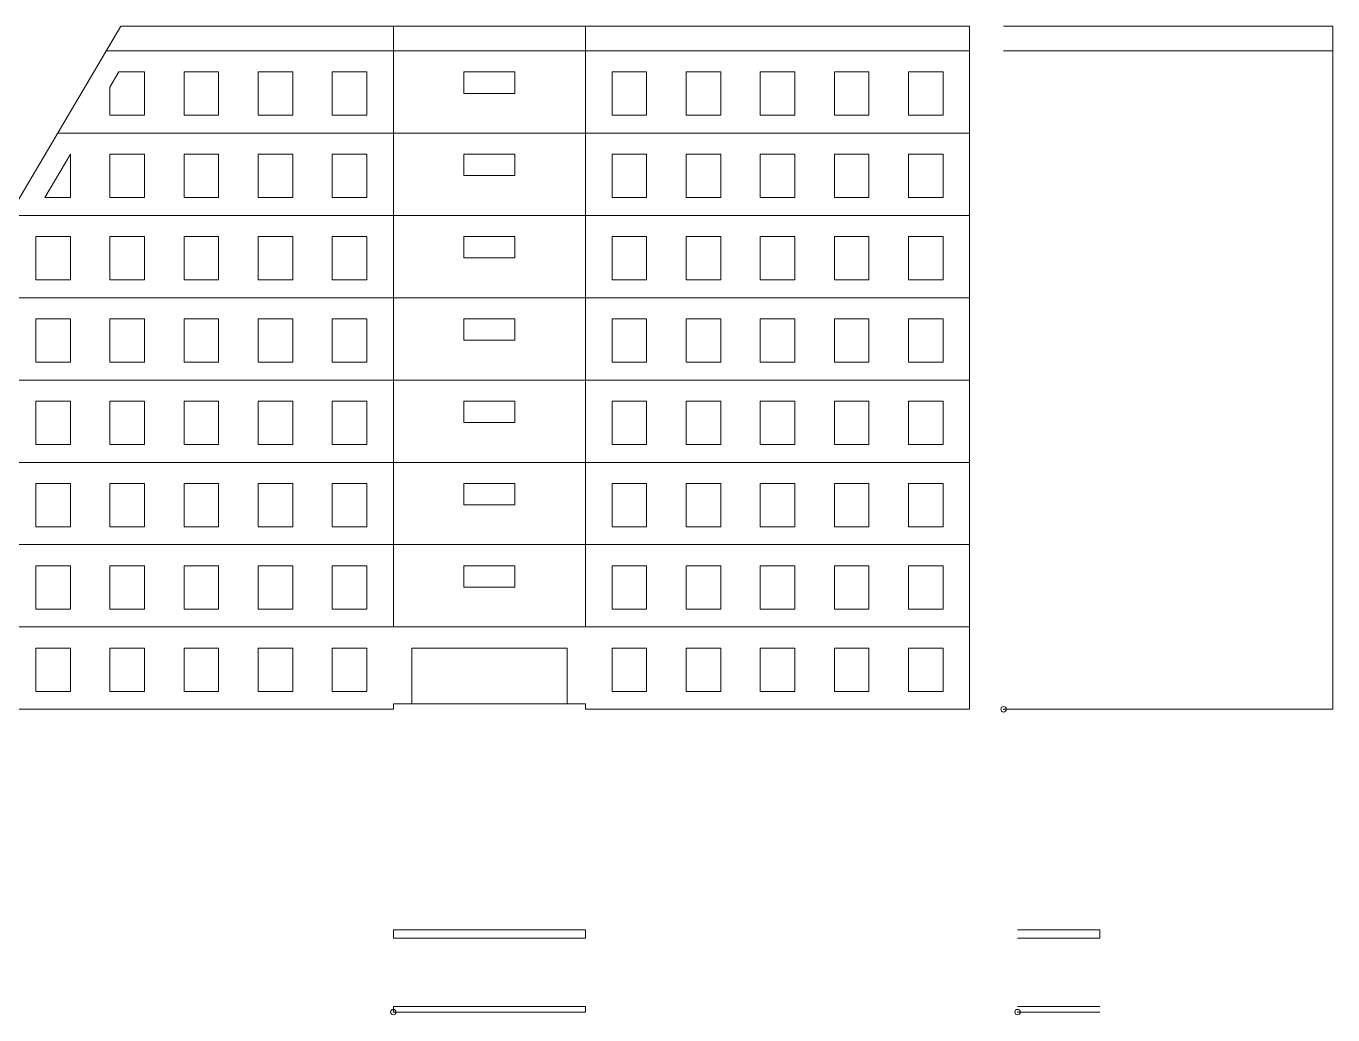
# Model space of a CAD drawing. Units: millimetres at full size, sheet at 1:200. Extents: x -58124 to 58701, y -41213 to 38914.
# Drawn here: x -33785 to 13835, y -41213 to -5174 of the extents above; entities that cross this region are included whole.
import ezdxf

# ---------------------------------------------------------------- set-up
doc = ezdxf.new("R2010")
doc.units = ezdxf.units.MM
doc.header["$LTSCALE"] = 200
doc.header["$PDMODE"] = 32
doc.header["$PDSIZE"] = 200
for name, color, linetype, lineweight in [('0-9_ 南\u3000面', 4, 'Continuous', 9), ('0-A_ 東\u3000面', 7, 'Continuous', 9), ('0-D_玄関庇南', 7, 'Continuous', 9), ('0-E_玄関庇東', 7, 'Continuous', 9)]:
    doc.layers.add(name, color=color, linetype=linetype, lineweight=lineweight)

msp = doc.modelspace()

# ---------------------------------------------------------------- linework, layer by layer
at = {"layer": '0-9_ 南\u3000面', "color": 7}
for p, q in [((-34401.5, -12074.1), (-30328.3, -5174.1)), ((-30328.3, -5174.1), (598.5, -5174.1)), ((-20401.5, -5174.1), (-20401.5, -27074.1)), ((-13401.5, -5174.1), (-13401.5, -27074.1)), ((598.5, -30074.1), (598.5, -5174.1)), ((-30859.6, -6074.1), (598.5, -6074.1)), ((-32630.6, -9074.1), (598.5, -9074.1)), ((-34401.5, -12074.1), (598.5, -12074.1)), ((-34401.5, -15074.1), (598.5, -15074.1)), ((-34401.5, -18074.1), (598.5, -18074.1)), ((-34401.5, -21074.1), (598.5, -21074.1)), ((-34401.5, -24074.1), (598.5, -24074.1)), ((-34401.5, -27074.1), (598.5, -27074.1)), ((-20401.5, -29874.1), (-20401.5, -30074.1)), ((-34401.5, -30074.1), (-20401.5, -30074.1))]:
    msp.add_line(p, q, dxfattribs=at)
at = {"layer": '0-9_ 南\u3000面'}
for p, q in [((-30731.5, -7404.8), (-30400.5, -6844.1)), ((-30400.5, -6844.1), (-29471.5, -6844.1)), ((-29471.5, -6844.1), (-29471.5, -8424.1)), ((-28031.6, -6844.1), (-26771.6, -6844.1)), ((-26771.6, -6844.1), (-26771.6, -8424.1)), ((-25331.6, -6844.1), (-24071.6, -6844.1)), ((-24071.6, -6844.1), (-24071.6, -8424.1)), ((-22631.6, -6844.1), (-21371.6, -6844.1)), ((-21371.6, -6844.1), (-21371.6, -8424.1)), ((-17831.5, -6844.1), (-17831.5, -7624.1)), ((-12431.5, -6844.1), (-11171.5, -6844.1)), ((-11171.5, -6844.1), (-11171.5, -8424.1)), ((-9731.5, -6844.1), (-8471.5, -6844.1)), ((-8471.5, -6844.1), (-8471.5, -8424.1)), ((-7031.6, -6844.1), (-5771.5, -6844.1)), ((-5771.5, -6844.1), (-5771.5, -8424.1)), ((-4331.6, -6844.1), (-3071.6, -6844.1)), ((-3071.6, -6844.1), (-3071.6, -8424.1)), ((-1631.6, -6844.1), (-371.6, -6844.1)), ((-371.6, -6844.1), (-371.6, -8424.1)), ((-30731.5, -7404.8), (-30731.5, -8424.1)), ((-17831.5, -7624.1), (-15971.5, -7624.1)), ((-30731.5, -8424.1), (-29471.5, -8424.1)), ((-30731.5, -9844.1), (-29471.5, -9844.1)), ((-29471.5, -9844.1), (-29471.5, -11424.1)), ((-28031.6, -9844.1), (-26771.6, -9844.1)), ((-26771.6, -9844.1), (-26771.6, -11424.1)), ((-25331.6, -9844.1), (-24071.6, -9844.1)), ((-24071.6, -9844.1), (-24071.6, -11424.1)), ((-22631.6, -9844.1), (-21371.6, -9844.1)), ((-21371.6, -9844.1), (-21371.6, -11424.1)), ((-17831.5, -9844.1), (-17831.5, -10624.1)), ((-12431.5, -9844.1), (-11171.5, -9844.1)), ((-11171.5, -9844.1), (-11171.5, -11424.1)), ((-9731.5, -9844.1), (-8471.5, -9844.1)), ((-8471.5, -9844.1), (-8471.5, -11424.1)), ((-7031.6, -9844.1), (-5771.5, -9844.1)), ((-5771.5, -9844.1), (-5771.5, -11424.1)), ((-4331.6, -9844.1), (-3071.6, -9844.1)), ((-3071.6, -9844.1), (-3071.6, -11424.1)), ((-1631.6, -9844.1), (-371.6, -9844.1)), ((-371.6, -9844.1), (-371.6, -11424.1)), ((-17831.5, -10624.1), (-15971.5, -10624.1)), ((-33104.3, -11424.1), (-32171.5, -11424.1)), ((-33431.5, -12844.1), (-32171.5, -12844.1)), ((-32171.5, -12844.1), (-32171.5, -14424.1)), ((-30731.5, -12844.1), (-29471.5, -12844.1)), ((-29471.5, -12844.1), (-29471.5, -14424.1)), ((-28031.6, -12844.1), (-26771.6, -12844.1)), ((-26771.6, -12844.1), (-26771.6, -14424.1)), ((-25331.6, -12844.1), (-24071.6, -12844.1)), ((-24071.6, -12844.1), (-24071.6, -14424.1)), ((-22631.6, -12844.1), (-21371.6, -12844.1)), ((-21371.6, -12844.1), (-21371.6, -14424.1)), ((-17831.5, -12844.1), (-17831.5, -13624.1)), ((-12431.5, -12844.1), (-11171.5, -12844.1)), ((-11171.5, -12844.1), (-11171.5, -14424.1)), ((-9731.5, -12844.1), (-8471.5, -12844.1)), ((-8471.5, -12844.1), (-8471.5, -14424.1)), ((-7031.6, -12844.1), (-5771.5, -12844.1)), ((-5771.5, -12844.1), (-5771.5, -14424.1)), ((-4331.6, -12844.1), (-3071.6, -12844.1)), ((-3071.6, -12844.1), (-3071.6, -14424.1)), ((-1631.6, -12844.1), (-371.6, -12844.1)), ((-371.6, -12844.1), (-371.6, -14424.1)), ((-17831.5, -13624.1), (-15971.5, -13624.1)), ((-33431.5, -15844.1), (-32171.5, -15844.1)), ((-32171.5, -15844.1), (-32171.5, -17424.1)), ((-30731.5, -15844.1), (-29471.5, -15844.1)), ((-29471.5, -15844.1), (-29471.5, -17424.1)), ((-28031.6, -15844.1), (-26771.6, -15844.1)), ((-26771.6, -15844.1), (-26771.6, -17424.1)), ((-25331.6, -15844.1), (-24071.6, -15844.1)), ((-24071.6, -15844.1), (-24071.6, -17424.1)), ((-22631.6, -15844.1), (-21371.6, -15844.1)), ((-21371.6, -15844.1), (-21371.6, -17424.1)), ((-17831.5, -15844.1), (-17831.5, -16624.1)), ((-12431.5, -15844.1), (-11171.5, -15844.1)), ((-11171.5, -15844.1), (-11171.5, -17424.1)), ((-9731.5, -15844.1), (-8471.5, -15844.1)), ((-8471.5, -15844.1), (-8471.5, -17424.1)), ((-7031.6, -15844.1), (-5771.5, -15844.1)), ((-5771.5, -15844.1), (-5771.5, -17424.1)), ((-4331.6, -15844.1), (-3071.6, -15844.1)), ((-3071.6, -15844.1), (-3071.6, -17424.1)), ((-1631.6, -15844.1), (-371.6, -15844.1)), ((-371.6, -15844.1), (-371.6, -17424.1)), ((-17831.5, -16624.1), (-15971.5, -16624.1)), ((-33431.5, -18844.1), (-32171.5, -18844.1)), ((-32171.5, -18844.1), (-32171.5, -20424.1)), ((-30731.5, -18844.1), (-29471.5, -18844.1)), ((-29471.5, -18844.1), (-29471.5, -20424.1)), ((-28031.6, -18844.1), (-26771.6, -18844.1)), ((-26771.6, -18844.1), (-26771.6, -20424.1)), ((-25331.6, -18844.1), (-24071.6, -18844.1)), ((-24071.6, -18844.1), (-24071.6, -20424.1)), ((-22631.6, -18844.1), (-21371.6, -18844.1)), ((-21371.6, -18844.1), (-21371.6, -20424.1)), ((-17831.5, -18844.1), (-17831.5, -19624.1)), ((-12431.5, -18844.1), (-11171.5, -18844.1)), ((-11171.5, -18844.1), (-11171.5, -20424.1)), ((-9731.5, -18844.1), (-8471.5, -18844.1)), ((-8471.5, -18844.1), (-8471.5, -20424.1)), ((-7031.6, -18844.1), (-5771.5, -18844.1)), ((-5771.5, -18844.1), (-5771.5, -20424.1)), ((-4331.6, -18844.1), (-3071.6, -18844.1)), ((-3071.6, -18844.1), (-3071.6, -20424.1)), ((-1631.6, -18844.1), (-371.6, -18844.1)), ((-371.6, -18844.1), (-371.6, -20424.1)), ((-17831.5, -19624.1), (-15971.5, -19624.1)), ((-33431.5, -21844.1), (-32171.5, -21844.1)), ((-32171.5, -21844.1), (-32171.5, -23424.1)), ((-30731.5, -21844.1), (-29471.5, -21844.1)), ((-29471.5, -21844.1), (-29471.5, -23424.1)), ((-28031.6, -21844.1), (-26771.6, -21844.1)), ((-26771.6, -21844.1), (-26771.6, -23424.1)), ((-25331.6, -21844.1), (-24071.6, -21844.1)), ((-24071.6, -21844.1), (-24071.6, -23424.1)), ((-22631.6, -21844.1), (-21371.6, -21844.1)), ((-21371.6, -21844.1), (-21371.6, -23424.1)), ((-17831.5, -21844.1), (-17831.5, -22624.1)), ((-12431.5, -21844.1), (-11171.5, -21844.1)), ((-11171.5, -21844.1), (-11171.5, -23424.1)), ((-9731.5, -21844.1), (-8471.5, -21844.1)), ((-8471.5, -21844.1), (-8471.5, -23424.1)), ((-7031.6, -21844.1), (-5771.5, -21844.1)), ((-5771.5, -21844.1), (-5771.5, -23424.1)), ((-4331.6, -21844.1), (-3071.6, -21844.1)), ((-3071.6, -21844.1), (-3071.6, -23424.1)), ((-1631.6, -21844.1), (-371.6, -21844.1)), ((-371.6, -21844.1), (-371.6, -23424.1)), ((-17831.5, -22624.1), (-15971.5, -22624.1)), ((-33431.5, -24844.1), (-32171.5, -24844.1)), ((-32171.5, -24844.1), (-32171.5, -26424.1)), ((-30731.5, -24844.1), (-29471.5, -24844.1)), ((-29471.5, -24844.1), (-29471.5, -26424.1)), ((-28031.6, -24844.1), (-26771.6, -24844.1)), ((-26771.6, -24844.1), (-26771.6, -26424.1)), ((-25331.6, -24844.1), (-24071.6, -24844.1)), ((-24071.6, -24844.1), (-24071.6, -26424.1)), ((-22631.6, -24844.1), (-21371.6, -24844.1)), ((-21371.6, -24844.1), (-21371.6, -26424.1)), ((-17831.5, -24844.1), (-17831.5, -25624.1)), ((-12431.5, -24844.1), (-11171.5, -24844.1)), ((-11171.5, -24844.1), (-11171.5, -26424.1)), ((-9731.5, -24844.1), (-8471.5, -24844.1)), ((-8471.5, -24844.1), (-8471.5, -26424.1)), ((-7031.6, -24844.1), (-5771.5, -24844.1)), ((-5771.5, -24844.1), (-5771.5, -26424.1)), ((-4331.6, -24844.1), (-3071.6, -24844.1)), ((-3071.6, -24844.1), (-3071.6, -26424.1)), ((-1631.6, -24844.1), (-371.6, -24844.1)), ((-371.6, -24844.1), (-371.6, -26424.1)), ((-17831.5, -25624.1), (-15971.5, -25624.1)), ((-33431.5, -27844.1), (-32171.5, -27844.1)), ((-32171.5, -27844.1), (-32171.5, -29424.1)), ((-30731.5, -27844.1), (-29471.5, -27844.1)), ((-29471.5, -27844.1), (-29471.5, -29424.1)), ((-28031.6, -27844.1), (-26771.6, -27844.1)), ((-26771.6, -27844.1), (-26771.6, -29424.1)), ((-25331.6, -27844.1), (-24071.6, -27844.1)), ((-24071.6, -27844.1), (-24071.6, -29424.1)), ((-22631.6, -27844.1), (-21371.6, -27844.1)), ((-21371.6, -27844.1), (-21371.6, -29424.1)), ((-19731.5, -27844.1), (-19731.5, -29874.1)), ((-12431.5, -27844.1), (-11171.5, -27844.1)), ((-11171.5, -27844.1), (-11171.5, -29424.1)), ((-9731.5, -27844.1), (-8471.5, -27844.1)), ((-8471.5, -27844.1), (-8471.5, -29424.1)), ((-7031.6, -27844.1), (-5771.5, -27844.1)), ((-5771.5, -27844.1), (-5771.5, -29424.1)), ((-4331.6, -27844.1), (-3071.6, -27844.1)), ((-3071.6, -27844.1), (-3071.6, -29424.1)), ((-1631.6, -27844.1), (-371.6, -27844.1)), ((-371.6, -27844.1), (-371.6, -29424.1)), ((-19731.5, -29874.1), (-14071.5, -29874.1))]:
    msp.add_line(p, q, dxfattribs=at)
for points in [[(-28031.6, -6844.1), (-28031.6, -8424.1), (-26771.6, -8424.1)], [(-25331.6, -6844.1), (-25331.6, -8424.1), (-24071.6, -8424.1)], [(-22631.6, -6844.1), (-22631.6, -8424.1), (-21371.6, -8424.1)], [(-17831.5, -6844.1), (-15971.5, -6844.1), (-15971.5, -7624.1)], [(-12431.5, -6844.1), (-12431.5, -8424.1), (-11171.5, -8424.1)], [(-9731.5, -6844.1), (-9731.5, -8424.1), (-8471.5, -8424.1)], [(-7031.6, -6844.1), (-7031.6, -8424.1), (-5771.5, -8424.1)], [(-4331.6, -6844.1), (-4331.6, -8424.1), (-3071.6, -8424.1)], [(-1631.6, -6844.1), (-1631.6, -8424.1), (-371.6, -8424.1)], [(-33104.3, -11424.1), (-32171.5, -9844.1), (-32171.5, -11424.1)], [(-30731.5, -9844.1), (-30731.5, -11424.1), (-29471.5, -11424.1)], [(-28031.6, -9844.1), (-28031.6, -11424.1), (-26771.6, -11424.1)], [(-25331.6, -9844.1), (-25331.6, -11424.1), (-24071.6, -11424.1)], [(-22631.6, -9844.1), (-22631.6, -11424.1), (-21371.6, -11424.1)], [(-17831.5, -9844.1), (-15971.5, -9844.1), (-15971.5, -10624.1)], [(-12431.5, -9844.1), (-12431.5, -11424.1), (-11171.5, -11424.1)], [(-9731.5, -9844.1), (-9731.5, -11424.1), (-8471.5, -11424.1)], [(-7031.6, -9844.1), (-7031.6, -11424.1), (-5771.5, -11424.1)], [(-4331.6, -9844.1), (-4331.6, -11424.1), (-3071.6, -11424.1)], [(-1631.6, -9844.1), (-1631.6, -11424.1), (-371.6, -11424.1)], [(-33431.5, -12844.1), (-33431.5, -14424.1), (-32171.5, -14424.1)], [(-30731.5, -12844.1), (-30731.5, -14424.1), (-29471.5, -14424.1)], [(-28031.6, -12844.1), (-28031.6, -14424.1), (-26771.6, -14424.1)], [(-25331.6, -12844.1), (-25331.6, -14424.1), (-24071.6, -14424.1)], [(-22631.6, -12844.1), (-22631.6, -14424.1), (-21371.6, -14424.1)], [(-17831.5, -12844.1), (-15971.5, -12844.1), (-15971.5, -13624.1)], [(-12431.5, -12844.1), (-12431.5, -14424.1), (-11171.5, -14424.1)], [(-9731.5, -12844.1), (-9731.5, -14424.1), (-8471.5, -14424.1)], [(-7031.6, -12844.1), (-7031.6, -14424.1), (-5771.5, -14424.1)], [(-4331.6, -12844.1), (-4331.6, -14424.1), (-3071.6, -14424.1)], [(-1631.6, -12844.1), (-1631.6, -14424.1), (-371.6, -14424.1)], [(-33431.5, -15844.1), (-33431.5, -17424.1), (-32171.5, -17424.1)], [(-30731.5, -15844.1), (-30731.5, -17424.1), (-29471.5, -17424.1)], [(-28031.6, -15844.1), (-28031.6, -17424.1), (-26771.6, -17424.1)], [(-25331.6, -15844.1), (-25331.6, -17424.1), (-24071.6, -17424.1)], [(-22631.6, -15844.1), (-22631.6, -17424.1), (-21371.6, -17424.1)], [(-17831.5, -15844.1), (-15971.5, -15844.1), (-15971.5, -16624.1)], [(-12431.5, -15844.1), (-12431.5, -17424.1), (-11171.5, -17424.1)], [(-9731.5, -15844.1), (-9731.5, -17424.1), (-8471.5, -17424.1)], [(-7031.6, -15844.1), (-7031.6, -17424.1), (-5771.5, -17424.1)], [(-4331.6, -15844.1), (-4331.6, -17424.1), (-3071.6, -17424.1)], [(-1631.6, -15844.1), (-1631.6, -17424.1), (-371.6, -17424.1)], [(-33431.5, -18844.1), (-33431.5, -20424.1), (-32171.5, -20424.1)], [(-30731.5, -18844.1), (-30731.5, -20424.1), (-29471.5, -20424.1)], [(-28031.6, -18844.1), (-28031.6, -20424.1), (-26771.6, -20424.1)], [(-25331.6, -18844.1), (-25331.6, -20424.1), (-24071.6, -20424.1)], [(-22631.6, -18844.1), (-22631.6, -20424.1), (-21371.6, -20424.1)], [(-17831.5, -18844.1), (-15971.5, -18844.1), (-15971.5, -19624.1)], [(-12431.5, -18844.1), (-12431.5, -20424.1), (-11171.5, -20424.1)], [(-9731.5, -18844.1), (-9731.5, -20424.1), (-8471.5, -20424.1)], [(-7031.6, -18844.1), (-7031.6, -20424.1), (-5771.5, -20424.1)], [(-4331.6, -18844.1), (-4331.6, -20424.1), (-3071.6, -20424.1)], [(-1631.6, -18844.1), (-1631.6, -20424.1), (-371.6, -20424.1)], [(-33431.5, -21844.1), (-33431.5, -23424.1), (-32171.5, -23424.1)], [(-30731.5, -21844.1), (-30731.5, -23424.1), (-29471.5, -23424.1)], [(-28031.6, -21844.1), (-28031.6, -23424.1), (-26771.6, -23424.1)], [(-25331.6, -21844.1), (-25331.6, -23424.1), (-24071.6, -23424.1)], [(-22631.6, -21844.1), (-22631.6, -23424.1), (-21371.6, -23424.1)], [(-17831.5, -21844.1), (-15971.5, -21844.1), (-15971.5, -22624.1)], [(-12431.5, -21844.1), (-12431.5, -23424.1), (-11171.5, -23424.1)], [(-9731.5, -21844.1), (-9731.5, -23424.1), (-8471.5, -23424.1)], [(-7031.6, -21844.1), (-7031.6, -23424.1), (-5771.5, -23424.1)], [(-4331.6, -21844.1), (-4331.6, -23424.1), (-3071.6, -23424.1)], [(-1631.6, -21844.1), (-1631.6, -23424.1), (-371.6, -23424.1)], [(-33431.5, -24844.1), (-33431.5, -26424.1), (-32171.5, -26424.1)], [(-30731.5, -24844.1), (-30731.5, -26424.1), (-29471.5, -26424.1)], [(-28031.6, -24844.1), (-28031.6, -26424.1), (-26771.6, -26424.1)], [(-25331.6, -24844.1), (-25331.6, -26424.1), (-24071.6, -26424.1)], [(-22631.6, -24844.1), (-22631.6, -26424.1), (-21371.6, -26424.1)], [(-17831.5, -24844.1), (-15971.5, -24844.1), (-15971.5, -25624.1)], [(-12431.5, -24844.1), (-12431.5, -26424.1), (-11171.5, -26424.1)], [(-9731.5, -24844.1), (-9731.5, -26424.1), (-8471.5, -26424.1)], [(-7031.6, -24844.1), (-7031.6, -26424.1), (-5771.5, -26424.1)], [(-4331.6, -24844.1), (-4331.6, -26424.1), (-3071.6, -26424.1)], [(-1631.6, -24844.1), (-1631.6, -26424.1), (-371.6, -26424.1)], [(-33431.5, -27844.1), (-33431.5, -29424.1), (-32171.5, -29424.1)], [(-30731.5, -27844.1), (-30731.5, -29424.1), (-29471.5, -29424.1)], [(-28031.6, -27844.1), (-28031.6, -29424.1), (-26771.6, -29424.1)], [(-25331.6, -27844.1), (-25331.6, -29424.1), (-24071.6, -29424.1)], [(-22631.6, -27844.1), (-22631.6, -29424.1), (-21371.6, -29424.1)], [(-19731.5, -27844.1), (-14071.5, -27844.1), (-14071.5, -29874.1)], [(-12431.5, -27844.1), (-12431.5, -29424.1), (-11171.5, -29424.1)], [(-9731.5, -27844.1), (-9731.5, -29424.1), (-8471.5, -29424.1)], [(-7031.6, -27844.1), (-7031.6, -29424.1), (-5771.5, -29424.1)], [(-4331.6, -27844.1), (-4331.6, -29424.1), (-3071.6, -29424.1)], [(-1631.6, -27844.1), (-1631.6, -29424.1), (-371.6, -29424.1)]]:
    msp.add_lwpolyline(points, dxfattribs=at)
at = {"layer": '0-9_ 南\u3000面', "color": 7}
msp.add_lwpolyline([(-20401.5, -29874.1), (-13401.5, -29874.1), (-13401.5, -30074.1), (598.5, -30074.1)], dxfattribs=at)
at = {"layer": '0-A_ 東\u3000面'}
for p, q in [((1834.7, -5174.1), (13834.8, -5174.1)), ((13834.8, -5174.1), (13834.8, -30074.1)), ((1834.7, -6074.1), (13834.8, -6074.1)), ((1834.7, -30074.1), (13834.8, -30074.1))]:
    msp.add_line(p, q, dxfattribs=at)
at = {"layer": '0-A_ 東\u3000面', "color": 5}
msp.add_point((1834.7, -30074.1), dxfattribs=at)
at = {"layer": '0-D_玄関庇南'}
for p, q in [((-20401.5, -38113.1), (-13401.5, -38113.1)), ((-20401.5, -38113.1), (-20401.5, -38413.1)), ((-20401.5, -38413.1), (-13401.5, -38413.1)), ((-13401.5, -38113.1), (-13401.5, -38413.1)), ((-20401.5, -40913.1), (-13401.5, -40913.1)), ((-20401.5, -40913.1), (-20401.5, -41113.1)), ((-13401.5, -40913.1), (-13401.5, -41113.1)), ((-20401.5, -41113.1), (-13401.5, -41113.1))]:
    msp.add_line(p, q, dxfattribs=at)
at = {"layer": '0-D_玄関庇南', "color": 5}
msp.add_point((-20401.5, -41113.1), dxfattribs=at)
at = {"layer": '0-E_玄関庇東'}
for p, q in [((2344.8, -38413.1), (5344.8, -38413.1)), ((2344.8, -40913.1), (5344.8, -40913.1)), ((2344.8, -41113.1), (5344.8, -41113.1))]:
    msp.add_line(p, q, dxfattribs=at)
msp.add_lwpolyline([(2344.8, -38113.1), (5344.8, -38113.1), (5344.8, -38413.1)], dxfattribs=at)
at = {"layer": '0-E_玄関庇東', "color": 5}
msp.add_point((2344.8, -41113.1), dxfattribs=at)

doc.saveas('drawing.dxf')
